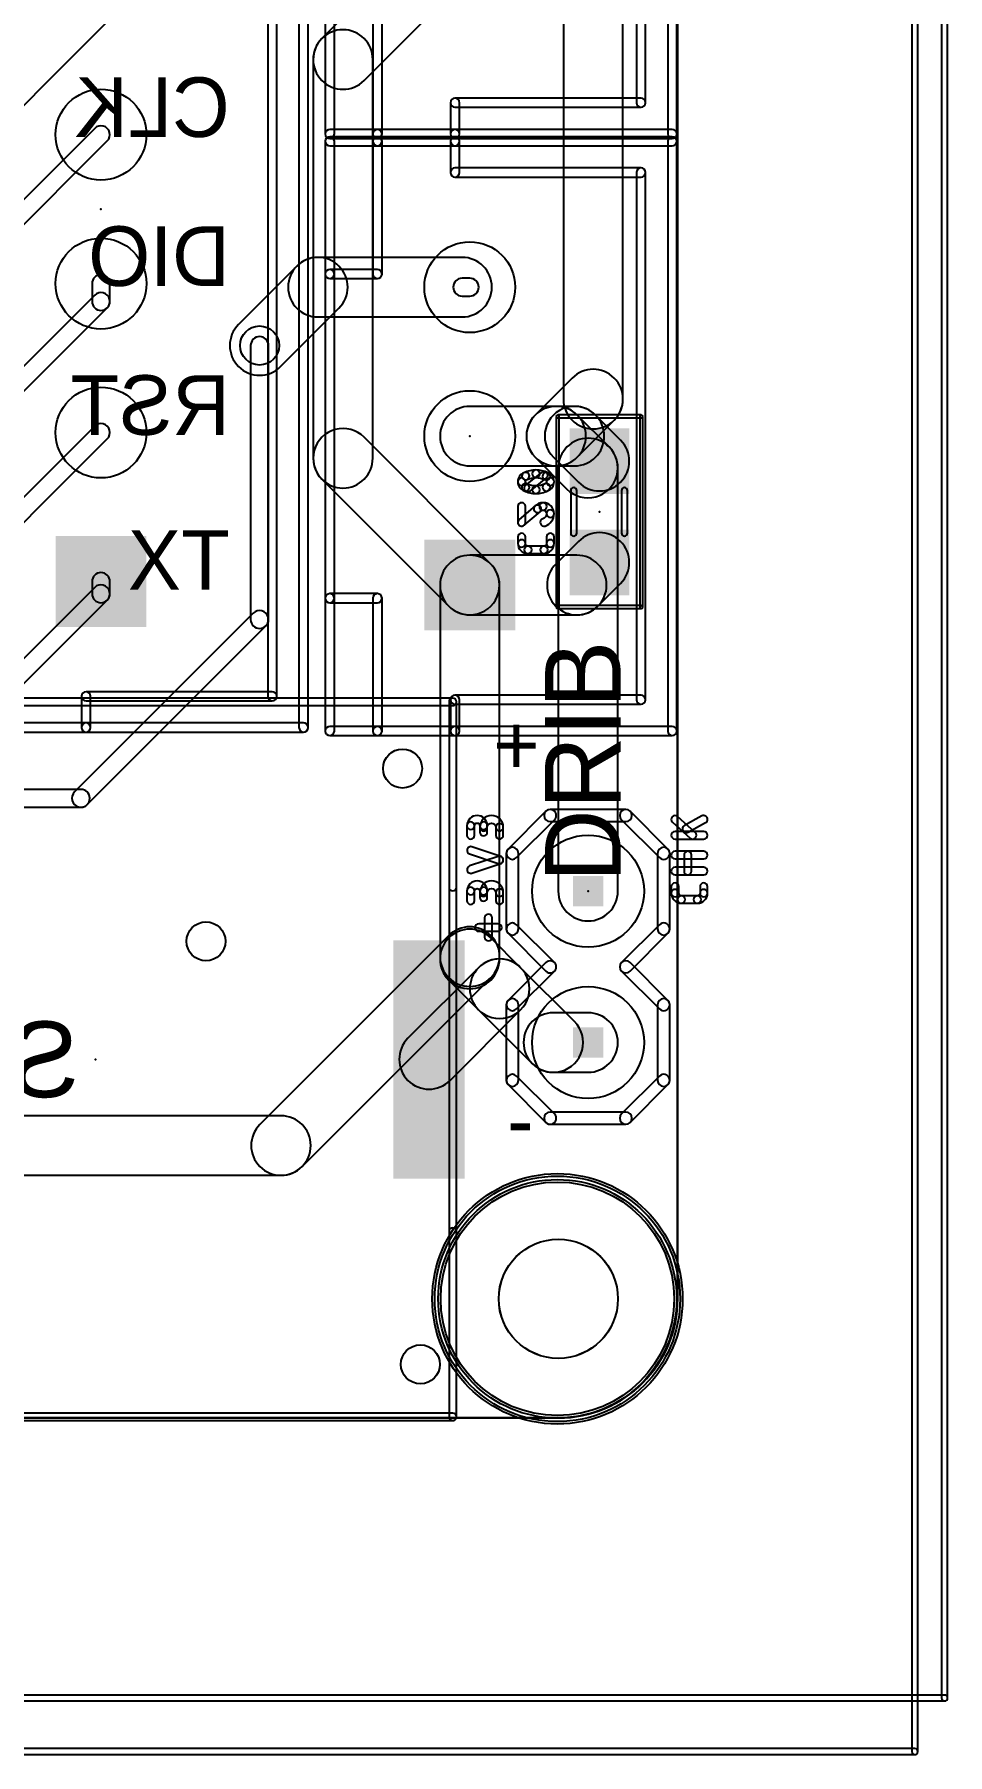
# Model space of a CAD drawing. Extents: x -4.5 to 73, y -1.7 to 47.2.
# Drawn here: x 57.62 to 72.95, y -1.65 to 27.22 of the extents above; entities that cross this region are included whole.
import ezdxf
from ezdxf.enums import TextEntityAlignment as Align

# ---------------------------------------------------------------- set-up
doc = ezdxf.new("R2010")
doc.units = 0
for name, color, linetype in [('1', 12, 'CONTINUOUS'), ('16', 132, 'CONTINUOUS'), ('17', 110, 'CONTINUOUS'), ('18', 110, 'CONTINUOUS'), ('20', 31, 'CONTINUOUS'), ('21', 253, 'CONTINUOUS'), ('22', 253, 'CONTINUOUS'), ('23', 53, 'CONTINUOUS'), ('24', 53, 'CONTINUOUS'), ('25', 253, 'CONTINUOUS'), ('26', 253, 'CONTINUOUS'), ('27', 253, 'CONTINUOUS'), ('40', 132, 'CONTINUOUS'), ('41', 12, 'CONTINUOUS'), ('42', 132, 'CONTINUOUS'), ('51', 253, 'CONTINUOUS'), ('52', 253, 'CONTINUOUS')]:
    doc.layers.add(name, color=color, linetype=linetype)

# ---------------------------------------------------------------- blocks, each defined once
blk = doc.blocks.new('RECT')
blk.add_solid([(-0.5, -0.5), (0.5, -0.5), (-0.5, 0.5), (0.5, 0.5)])
blk = doc.blocks.new('ROUNDP')
blk.add_circle((0, 0), 0.5)
blk = doc.blocks.new('SQUAREP')
blk.add_solid([(-0.5, -0.5), (0.5, -0.5), (-0.5, 0.5), (0.5, 0.5)])
blk = doc.blocks.new('ROUNDV')
blk.add_circle((0, 0), 0.5)

msp = doc.modelspace()

# ---------------------------------------------------------------- linework, layer by layer
at = {"layer": '1'}
for points in [[(72.45, -1.6), (72.45, 46.5, 1), (72.35, 46.5), (72.35, -1.6, 1)], [(66.5, 30.2), (66.5, 21.1, 1), (67.5, 21.1), (67.5, 30.2, 1)], [(56.1529, 24.7471), (59.0911, 27.6852, 1), (58.3839, 28.3923), (55.4458, 25.4542, 1)], [(61.7536, 21.6464), (62.7323, 22.6252, 1), (62.0252, 23.3323), (61.0464, 22.3536, 1)], [(62.3788, 22.4788), (64.8, 22.4788, 1), (64.8, 23.4788), (62.3788, 23.4788, 1)], [(64.8, 22.8288), (64.9288, 22.8288, 1), (64.9288, 23.1288), (64.8, 23.1288, 1)], [(66.6464, 21.4536), (66.0252, 20.8323, 1), (66.7323, 20.1252), (67.3536, 20.7464, 1)], [(66.3787, 20.9788), (64.9288, 20.9788, 1), (64.9288, 19.9788), (66.3787, 19.9788, 1)], [(67.2673, 20.2973), (66.7323, 20.8323, 1), (66.0252, 20.1252), (66.5602, 19.5902, 1)], [(67.4138, 12.8413), (67.4138, 19.9438, 1), (66.4138, 19.9438), (66.4138, 12.8413, 1)], [(65.4288, 11.7425), (65.4288, 17.9788, 1), (64.4288, 17.9788), (64.4288, 11.7425, 1)], [(64.5752, 12.0961), (61.4052, 8.9261, 1), (62.1123, 8.2189), (65.2823, 11.3889, 1)], [(55.7587, 8.0725), (61.7588, 8.0725, 1), (61.7588, 9.0725), (55.7587, 9.0725, 1)], [(-0.8, -1.65), (72.4, -1.65, 1), (72.4, -1.55), (-0.8, -1.55, 1)]]:
    msp.add_lwpolyline(points, format="xyb", close=True, dxfattribs=at)
at = {"layer": '16'}
for points in [[(72.95, -0.7), (72.95, 47.1, 1), (72.85, 47.1), (72.85, -0.7, 1)], [(63.6464, 28.3536), (62.4464, 27.1536, 1), (63.1536, 26.4464), (64.3536, 27.6464, 1)], [(62.3, 26.8), (62.3, 20.1075, 1), (63.3, 20.1075), (63.3, 26.8, 1)], [(58.6314, 25.6448), (56.9314, 23.9448, 1), (57.1436, 23.7327), (58.8436, 25.4327, 1)], [(58.8875, 22.7387), (58.8875, 23.0388, 1), (58.5875, 23.0388), (58.5875, 22.7387, 1)], [(58.6314, 22.8448), (51.9225, 16.1359, 1), (52.1346, 15.9237), (58.8436, 22.6327, 1)], [(61.55, 17.4), (61.55, 22, 1), (61.25, 22), (61.25, 17.4, 1)], [(64.9288, 19.9788), (66.6863, 19.9788, 1), (66.6863, 20.9788), (64.9288, 20.9788, 1)], [(66.3327, 20.1252), (66.7527, 19.7052, 1), (67.4598, 20.4123), (67.0398, 20.8323, 1)], [(53.7048, 15.2939), (58.8436, 20.4327, 1), (58.6314, 20.6448), (53.4927, 15.5061, 1)], [(62.4464, 19.7539), (64.5752, 17.6252, 1), (65.2823, 18.3323), (63.1536, 20.4611, 1)], [(66.7527, 18.7123), (66.3727, 18.3323, 1), (67.0798, 17.6252), (67.4598, 18.0052, 1)], [(66.7263, 18.4788), (64.9288, 18.4788, 1), (64.9288, 17.4788), (66.7263, 17.4788, 1)], [(65.4288, 11.7038), (65.4288, 17.9788, 1), (64.4288, 17.9788), (64.4288, 11.7038, 1)], [(58.6314, 17.9395), (55.698, 15.0061, 1), (55.9101, 14.7939), (58.8436, 17.7274, 1)], [(58.5875, 18.0388), (58.5875, 17.8335, 1), (58.8875, 17.8335), (58.8875, 18.0388, 1)], [(58.5061, 14.2939), (61.5061, 17.2939, 1), (61.2939, 17.5061), (58.2939, 14.5061, 1)], [(41.7, 14.25), (58.4, 14.25, 1), (58.4, 14.55), (41.7, 14.55, 1)], [(65.7823, 11.5573), (65.2823, 12.0573, 1), (64.5752, 11.3502), (65.0752, 10.8502, 1)], [(64.5973, 9.6652), (65.7823, 10.8502, 1), (65.0752, 11.5573), (63.8902, 10.3723, 1)], [(66.6848, 10.6548), (65.7823, 11.5573, 1), (65.0752, 10.8502), (65.9777, 9.9477, 1)], [(66.9138, 10.8013), (66.3312, 10.8013, 1), (66.3312, 9.8013), (66.9138, 9.8013, 1)], [(-4.4, -0.75), (72.9, -0.75, 1), (72.9, -0.65), (-4.4, -0.65, 1)]]:
    msp.add_lwpolyline(points, format="xyb", close=True, dxfattribs=at)
at = {"layer": '20'}
for points in [[(68.4159, 6.0001), (68.4158, 40.0715, 1), (68.4148, 40.0715), (68.4149, 6.0001, 1)], [(66.4154, 4.0006, 1), (66.4154, 3.9996, 0.4142), (68.4159, 6.0001, 1), (68.4149, 6.0001, -0.4142)], [(56.3357, 3.9996), (66.4154, 3.9996, 1), (66.4154, 4.0006), (56.3357, 4.0006, 1)]]:
    msp.add_lwpolyline(points, format="xyb", close=True, dxfattribs=at)
for radius in [1.0005, 0.9995]:
    msp.add_circle((66.4154, 6.0001), radius, dxfattribs=at)
at = {"layer": '21'}
for points in [[(68.2525, 37.95), (68.2525, 25.55, 1), (68.4049, 25.55), (68.4049, 37.95, 1)], [(67.88, 26.075), (67.88, 37.425, 1), (67.7276, 37.425), (67.7276, 26.075, 1)], [(62.0613, 32.9888), (62.0613, 15.5888, 1), (62.2137, 15.5888), (62.2137, 32.9888, 1)], [(61.6887, 16.1137), (61.6887, 32.4638, 1), (61.5363, 32.4638), (61.5363, 16.1137, 1)], [(62.655, 25.55), (62.655, 27.78, 1), (62.5026, 27.78), (62.5026, 25.55, 1)], [(63.455, 25.55), (63.455, 27.78, 1), (63.3026, 27.78), (63.3026, 25.55, 1)], [(64.755, 25.55), (64.755, 26.075, 1), (64.6026, 26.075), (64.6026, 25.55, 1)], [(64.6788, 25.9988), (67.8038, 25.9988, 1), (67.8038, 26.1512), (64.6788, 26.1512, 1)], [(62.5788, 25.4738), (63.3788, 25.4738, 1), (63.3788, 25.6262), (62.5788, 25.6262, 1)], [(62.655, 23.1988), (62.655, 25.4288, 1), (62.5026, 25.4288), (62.5026, 23.1988, 1)], [(62.5788, 25.3526), (63.3788, 25.3526, 1), (63.3788, 25.505), (62.5788, 25.505, 1)], [(63.3788, 25.4738), (64.6788, 25.4738, 1), (64.6788, 25.6262), (63.3788, 25.6262, 1)], [(63.3788, 25.3526), (64.6788, 25.3526, 1), (64.6788, 25.505), (63.3788, 25.505, 1)], [(63.455, 23.1988), (63.455, 25.4288, 1), (63.3026, 25.4288), (63.3026, 23.1988, 1)], [(64.6788, 25.4738), (68.3287, 25.4738, 1), (68.3287, 25.6262), (64.6788, 25.6262, 1)], [(64.6788, 25.3526), (68.3287, 25.3526, 1), (68.3287, 25.505), (64.6788, 25.505, 1)], [(64.755, 24.9038), (64.755, 25.4288, 1), (64.6026, 25.4288), (64.6026, 24.9038, 1)], [(68.2525, 25.4288), (68.2525, 15.5288, 1), (68.4049, 15.5288), (68.4049, 25.4288, 1)], [(67.8038, 24.98), (64.6788, 24.98, 1), (64.6788, 24.8276), (67.8038, 24.8276, 1)], [(67.88, 16.0538), (67.88, 24.9038, 1), (67.7276, 24.9038), (67.7276, 16.0538, 1)], [(62.655, 17.7587), (62.655, 23.1988, 1), (62.5026, 23.1988), (62.5026, 17.7587, 1)], [(62.5788, 23.1226), (63.3788, 23.1226, 1), (63.3788, 23.275), (62.5788, 23.275, 1)], [(62.655, 15.5288), (62.655, 17.7587, 1), (62.5026, 17.7587), (62.5026, 15.5288, 1)], [(63.3788, 17.8349), (62.5788, 17.8349, 1), (62.5788, 17.6825), (63.3788, 17.6825, 1)], [(63.455, 15.5288), (63.455, 17.7587, 1), (63.3026, 17.7587), (63.3026, 15.5288, 1)], [(58.5637, 15.5888), (58.5637, 16.1137, 1), (58.4113, 16.1137), (58.4113, 15.5888, 1)], [(58.4875, 16.0375), (61.6125, 16.0375, 1), (61.6125, 16.1899), (58.4875, 16.1899, 1)], [(64.755, 15.5288), (64.755, 16.0538, 1), (64.6026, 16.0538), (64.6026, 15.5288, 1)], [(64.6788, 15.9776), (67.8038, 15.9776, 1), (67.8038, 16.13), (64.6788, 16.13, 1)], [(57.1875, 15.5126), (58.4875, 15.5126, 1), (58.4875, 15.665), (57.1875, 15.665, 1)], [(58.4875, 15.5126), (62.1375, 15.5126, 1), (62.1375, 15.665), (58.4875, 15.665, 1)], [(62.5788, 15.4526), (63.3788, 15.4526, 1), (63.3788, 15.605), (62.5788, 15.605, 1)], [(63.3788, 15.4526), (64.6788, 15.4526, 1), (64.6788, 15.605), (63.3788, 15.605, 1)], [(64.6788, 15.4526), (68.3287, 15.4526, 1), (68.3287, 15.605), (64.6788, 15.605, 1)], [(66.2069, 14.1831), (65.5719, 13.5481, 1), (65.7156, 13.4044), (66.3506, 14.0394, 1)], [(67.5487, 14.2128), (66.2788, 14.2128, 1), (66.2788, 14.0097), (67.5487, 14.0097, 1)], [(68.2556, 13.5481), (67.6206, 14.1831, 1), (67.4769, 14.0394), (68.1119, 13.4044, 1)], [(65.7454, 12.2063), (65.7454, 13.4763, 1), (65.5421, 13.4763), (65.5421, 12.2063, 1)], [(68.0821, 13.4763), (68.0821, 12.2063, 1), (68.2854, 12.2063), (68.2854, 13.4763, 1)], [(66.3506, 11.6431), (65.7156, 12.2781, 1), (65.5719, 12.1344), (66.2069, 11.4994, 1)], [(68.1119, 12.2781), (67.4769, 11.6431, 1), (67.6206, 11.4994), (68.2556, 12.1344, 1)], [(65.7156, 10.8644), (66.3506, 11.4994, 1), (66.2069, 11.6431), (65.5719, 11.0081, 1)], [(67.4769, 11.4994), (68.1119, 10.8644, 1), (68.2556, 11.0081), (67.6206, 11.6431, 1)], [(65.7454, 9.6662), (65.7454, 10.9363, 1), (65.5421, 10.9363), (65.5421, 9.6662, 1)], [(68.0821, 10.9363), (68.0821, 9.6662, 1), (68.2854, 9.6662), (68.2854, 10.9363, 1)], [(66.3506, 9.1031), (65.7156, 9.7381, 1), (65.5719, 9.5944), (66.2069, 8.9594, 1)], [(68.1119, 9.7381), (67.4769, 9.1031, 1), (67.6206, 8.9594), (68.2556, 9.5944, 1)], [(67.5487, 9.1328), (66.2788, 9.1328, 1), (66.2788, 8.9297), (67.5487, 8.9297, 1)]]:
    msp.add_lwpolyline(points, format="xyb", close=True, dxfattribs=at)
at = {"layer": '22'}
for points in [[(52.6438, 15.9553), (64.6437, 15.9553, 1), (64.6437, 16.0823), (52.6438, 16.0823, 1)], [(64.5802, 16.0188), (64.5802, 12.9088, 1), (64.7073, 12.9088), (64.7073, 16.0188, 1)], [(64.5802, 7.1288), (64.5802, 4.0187, 1), (64.7073, 4.0187), (64.7073, 7.1288, 1)], [(52.6438, 3.9552), (64.6437, 3.9552, 1), (64.6437, 4.0823), (52.6438, 4.0823, 1)]]:
    msp.add_lwpolyline(points, format="xyb", close=True, dxfattribs=at)
at = {"layer": '23'}
for p in [(58.7375, 24.2888), (64.9288, 20.4788), (66.9138, 12.8413)]:
    msp.add_point(p, dxfattribs=at)
at = {"layer": '24'}
for p in [(67.1063, 19.2088), (58.6438, 10.0188)]:
    msp.add_point(p, dxfattribs=at)
at = {"layer": '25'}
for points in [[(68.3315, 14.0008), (68.6265, 13.7327, 1), (68.7119, 13.8266), (68.417, 14.0947, 1)], [(68.8264, 14.1035), (68.5315, 13.9426, 1), (68.5923, 13.8311), (68.8873, 13.992, 1)], [(68.8569, 13.8431), (68.3743, 13.8431, 1), (68.3743, 13.7161), (68.8569, 13.7161, 1)], [(68.3743, 13.3844), (68.8569, 13.3844, 1), (68.8569, 13.5114), (68.3743, 13.5114, 1)], [(68.6522, 13.1798), (68.6522, 13.4479, 1), (68.5252, 13.4479), (68.5252, 13.1798, 1)], [(68.8569, 13.2433), (68.3743, 13.2433, 1), (68.3743, 13.1163), (68.8569, 13.1163, 1)], [(68.4378, 12.8087), (68.4378, 12.9159, 1), (68.3107, 12.9159), (68.3107, 12.8087, 1)], [(68.4377, 12.8087, 1), (68.3107, 12.8087, 0.4142), (68.4815, 12.6379, 1), (68.4815, 12.7649, -0.4142)], [(68.7496, 12.7649), (68.4815, 12.7649, 1), (68.4815, 12.6379), (68.7496, 12.6379, 1)], [(68.7496, 12.7649, 1), (68.7496, 12.6379, 0.4142), (68.9204, 12.8087, 1), (68.7934, 12.8087, -0.4142)], [(68.7934, 12.9159), (68.7934, 12.8087, 1), (68.9204, 12.8087), (68.9204, 12.9159, 1)]]:
    msp.add_lwpolyline(points, format="xyb", close=True, dxfattribs=at)
at = {"layer": '26'}
for points in [[(65.8858, 19.7469, 1), (65.8446, 19.867, 0.3205), (65.7347, 19.7131, 1), (65.8616, 19.7131, -0.3205)], [(65.8616, 19.7131, 1), (65.7347, 19.7131, 0.3205), (65.8446, 19.5592, 1), (65.8858, 19.6793, -0.3205)], [(66.0395, 19.7837, 1), (66.0394, 19.9107, 0.1139), (65.8374, 19.864, 1), (65.893, 19.7499, -0.1139)], [(65.893, 19.6763, 1), (65.8374, 19.5622, 0.1139), (66.0395, 19.5155, 1), (66.0394, 19.6425, -0.1139)], [(65.9451, 19.5563), (66.2132, 19.7708, 1), (66.1338, 19.8699), (65.8657, 19.6554, 1)], [(66.1859, 19.7499, 1), (66.2415, 19.864, 0.1139), (66.0394, 19.9107, 1), (66.0395, 19.7837, -0.1139)], [(66.0395, 19.6425, 1), (66.0394, 19.5155, 0.1139), (66.2415, 19.5622, 1), (66.1859, 19.6763, -0.1139)], [(66.2173, 19.7131, 1), (66.3442, 19.7131, 0.3205), (66.2343, 19.867, 1), (66.1931, 19.7469, -0.3205)], [(66.1931, 19.6793, 1), (66.2343, 19.5592, 0.3205), (66.3442, 19.7131, 1), (66.2173, 19.7131, -0.3205)], [(65.8617, 19.0304), (65.8617, 19.2985, 1), (65.7347, 19.2985), (65.7347, 19.0304, 1)], [(66.1601, 19.235, 1), (66.1601, 19.362, 0.2053), (66.0203, 19.3021, 1), (66.1122, 19.2145, -0.2053)], [(66.2173, 19.1779, 1), (66.3442, 19.1779, 0.4142), (66.1601, 19.362, 1), (66.1601, 19.235, -0.4142)], [(66.0251, 19.3067), (65.757, 19.0788, 1), (65.8393, 18.982), (66.1074, 19.2099, 1)], [(66.1539, 19.0908, 1), (66.1931, 18.97, 0.3252), (66.3442, 19.1779, 1), (66.2173, 19.1779, -0.3252)], [(65.7347, 18.7848), (65.7347, 18.6776, 1), (65.8617, 18.6776), (65.8617, 18.7848, 1)], [(66.3443, 18.6776), (66.3443, 18.7848, 1), (66.2172, 18.7848), (66.2172, 18.6776, 1)], [(65.8617, 18.6776, 1), (65.7347, 18.6776, 0.4142), (65.9054, 18.5068, 1), (65.9054, 18.6338, -0.4142)], [(65.9054, 18.5068), (66.1735, 18.5068, 1), (66.1735, 18.6338), (65.9054, 18.6338, 1)], [(66.1735, 18.6338, 1), (66.1735, 18.5068, 0.4142), (66.3442, 18.6776, 1), (66.2173, 18.6776, -0.4142)]]:
    msp.add_lwpolyline(points, format="xyb", close=True, dxfattribs=at)
at = {"layer": '27'}
for points in [[(65.0962, 13.9405, 1), (65.2232, 13.9405, 1), (64.8817, 13.9405, 1), (65.0088, 13.9405, -1)], [(65.0088, 13.7796), (65.0088, 13.9405, 1), (64.8817, 13.9405), (64.8817, 13.7796, 1)], [(65.3644, 13.9137, 1), (65.4914, 13.9137, 1), (65.0962, 13.9137, 1), (65.2232, 13.9137, -1)], [(65.0962, 13.9405), (65.0962, 13.8333, 1), (65.2232, 13.8333), (65.2232, 13.9405, 1)], [(65.4914, 13.7796), (65.4914, 13.9137, 1), (65.3644, 13.9137), (65.3644, 13.7796, 1)], [(65.4479, 13.4253), (64.9653, 13.5862, 1), (64.9252, 13.4657), (65.4078, 13.3048, 1)], [(64.9653, 13.144), (65.4479, 13.3048, 1), (65.4078, 13.4253), (64.9252, 13.2644, 1)], [(65.0962, 12.8432, 1), (65.2232, 12.8432, 1), (64.8817, 12.8432, 1), (65.0088, 12.8432, -1)], [(65.3644, 12.8164, 1), (65.4914, 12.8164, 1), (65.0962, 12.8164, 1), (65.2232, 12.8164, -1)], [(65.0088, 12.6824), (65.0088, 12.8432, 1), (64.8817, 12.8432), (64.8817, 12.6824, 1)], [(65.0962, 12.8432), (65.0962, 12.736, 1), (65.2232, 12.736), (65.2232, 12.8432, 1)], [(65.4914, 12.6824), (65.4914, 12.8164, 1), (65.3644, 12.8164), (65.3644, 12.6824, 1)], [(65.3037, 12.0703), (65.3037, 12.3921, 1), (65.1767, 12.3921), (65.1767, 12.0703, 1)], [(65.401, 12.2947), (65.0793, 12.2947, 1), (65.0793, 12.1677), (65.401, 12.1677, 1)]]:
    msp.add_lwpolyline(points, format="xyb", close=True, dxfattribs=at)
at = {"layer": '40'}
for points in [[(66.3808, 20.8087), (66.3808, 17.6088, 1), (66.4317, 17.6088), (66.4317, 20.8087, 1)], [(67.8063, 20.8342), (66.4063, 20.8342, 1), (66.4063, 20.7833), (67.8063, 20.7833, 1)], [(67.8317, 17.6088), (67.8317, 20.8087, 1), (67.7809, 20.8087), (67.7809, 17.6088, 1)], [(66.4063, 17.5833), (67.8063, 17.5833, 1), (67.8063, 17.6342), (66.4063, 17.6342, 1)]]:
    msp.add_lwpolyline(points, format="xyb", close=True, dxfattribs=at)
at = {"layer": '41'}
for radius in [2.1018, 2.0018]:
    msp.add_circle((66.4, 6), radius, dxfattribs=at)
at = {"layer": '42'}
for radius in [2.06, 1.96]:
    msp.add_circle((66.4, 6), radius, dxfattribs=at)
at = {"layer": '52'}
for points in [[(66.6235, 19.5648), (66.6235, 18.8528, 1), (66.725, 18.8528), (66.725, 19.5648, 1)], [(67.4745, 19.5648), (67.4745, 18.8528, 1), (67.576, 18.8528), (67.576, 19.5648, 1)], [(52.6438, 15.9553), (64.6437, 15.9553, 1), (64.6437, 16.0823), (52.6438, 16.0823, 1)], [(64.5802, 16.0188), (64.5802, 4.0187, 1), (64.7073, 4.0187), (64.7073, 16.0188, 1)], [(52.6438, 3.9552), (64.6437, 3.9552, 1), (64.6437, 4.0823), (52.6438, 4.0823, 1)]]:
    msp.add_lwpolyline(points, format="xyb", close=True, dxfattribs=at)

# ---------------------------------------------------------------- block references
at = {"layer": '16', "xscale": 1.1, "rotation": 270}
for p in [(67.1063, 20.0587), (67.1063, 18.3588)]:
    msp.add_blockref('RECT', p, dxfattribs=at)
at = {"layer": '16', "xscale": 4, "yscale": 1.1999, "rotation": 270}
msp.add_blockref('RECT', (64.2438, 10.0188), dxfattribs=at)
at = {"layer": '17', "xscale": 1.524, "yscale": 1.524, "rotation": 180}
for name, p in [('ROUNDP', (58.7375, 25.5388)), ('ROUNDP', (58.7375, 25.5388)), ('ROUNDP', (58.7375, 23.0388)), ('ROUNDP', (58.7375, 23.0388)), ('ROUNDP', (64.9288, 22.9788)), ('ROUNDP', (64.9288, 22.9788)), ('ROUNDP', (58.7375, 20.5388)), ('ROUNDP', (58.7375, 20.5388)), ('ROUNDP', (64.9288, 20.4788)), ('ROUNDP', (64.9288, 20.4788)), ('SQUAREP', (58.7375, 18.0388)), ('SQUAREP', (58.7375, 18.0388)), ('SQUAREP', (64.9288, 17.9788)), ('SQUAREP', (64.9288, 17.9788))]:
    msp.add_blockref(name, p, dxfattribs=at)
at = {"layer": '17', "xscale": 1.8796, "yscale": 1.8796}
for p in [(66.9138, 12.8413), (66.9138, 12.8413), (66.9138, 10.3013), (66.9138, 10.3013)]:
    msp.add_blockref('ROUNDP', p, dxfattribs=at)
at = {"layer": '18', "xscale": 0.6548, "yscale": 0.6548}
for p in [(61.4, 22), (61.4, 22), (63.8, 14.9), (63.8, 14.9), (60.5, 12), (60.5, 12), (64.1, 4.9), (64.1, 4.9)]:
    msp.add_blockref('ROUNDV', p, dxfattribs=at)
at = {"layer": '51', "xscale": 0.508, "yscale": 0.508, "rotation": 270}
for p in [(66.9138, 12.8413), (66.9138, 10.3013)]:
    msp.add_blockref('RECT', p, dxfattribs=at)
at = {"layer": '52', "xscale": 0.5001, "yscale": 0.95, "rotation": 270}
for p in [(67.1012, 19.7969), (67.1012, 18.6285)]:
    msp.add_blockref('RECT', p, dxfattribs=at)

# ---------------------------------------------------------------- texts
at = {"layer": '22', "text_generation_flag": 2}
for s, p in [('CLK', (60.9, 25.5)), ('DIO', (60.9, 23)), ('RST', (60.9, 20.5)), ('TX', (60.9, 17.9)), ('+', (66.1, 14.8)), ('-', (66, 8.5))]:
    msp.add_text(s, height=1, dxfattribs=at).set_placement(p)
at = {"layer": '25'}
msp.add_text('DRIB', height=1.27, rotation=90, dxfattribs=at).set_placement((67.4613, 12.9888))
at = {"layer": '26', "text_generation_flag": 2}
msp.add_text('SP', height=1.27, dxfattribs=at).set_placement((56.1038, 10.6538), align=Align.TOP_RIGHT)

doc.saveas('drawing.dxf')
